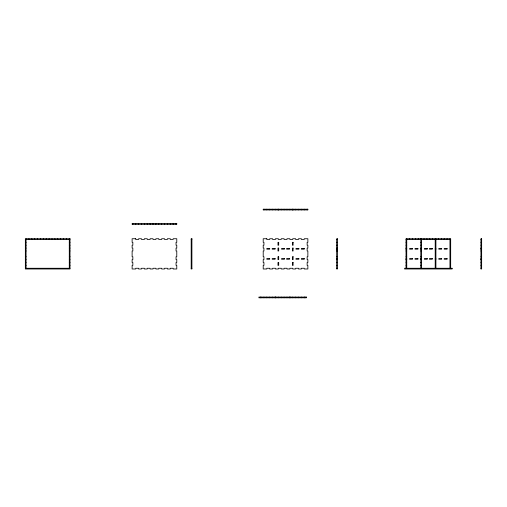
<?xml version="1.0" encoding="UTF-8"?>
<svg xmlns="http://www.w3.org/2000/svg" width="507" height="507" viewBox="0 0 507 507"><rect width="100%" height="100%" fill="white"/><g stroke="black" fill="none" stroke-linecap="round" stroke-linejoin="round"><path stroke-width="0.76" d="M25.35 239.456L70.004 239.456M191.183 239.456L191.906 239.456M336.673 239.456L337.396 239.456M406.025 239.456L450.679 239.456M480.928 239.456L481.65 239.456M25.35 242.333L26.072 242.333M69.288 242.333L70.004 242.333M336.673 242.333L337.396 242.333M406.025 242.333L406.741 242.333M420.791 242.333L421.507 242.333M480.928 242.333L481.65 242.333M25.35 245.217L26.072 245.217M69.288 245.217L70.004 245.217M336.673 245.217L337.396 245.217M406.025 245.217L406.741 245.217M420.791 245.217L421.507 245.217M480.928 245.217L481.65 245.217M25.35 248.1L26.072 248.1M69.288 248.1L70.004 248.1M336.673 248.1L337.396 248.1M406.025 248.1L406.741 248.1M420.791 248.1L421.507 248.1M480.928 248.1L481.65 248.1M336.673 248.455L337.396 248.455M406.025 248.455L406.741 248.455M420.791 248.455L421.507 248.455M435.196 248.455L435.912 248.455M480.928 248.455L481.65 248.455M336.673 249.178L337.396 249.178M406.025 249.178L406.741 249.178M420.791 249.178L421.507 249.178M435.196 249.178L435.912 249.178M480.928 249.178L481.65 249.178M25.35 250.978L26.072 250.978M69.288 250.978L70.004 250.978M336.673 250.978L337.396 250.978M406.025 250.978L406.741 250.978M420.791 250.978L421.507 250.978M480.928 250.978L481.65 250.978M25.35 256.738L26.072 256.738M69.288 256.738L70.004 256.738M336.673 256.738L337.396 256.738M406.025 256.738L406.741 256.738M420.791 256.738L421.507 256.738M480.928 256.738L481.65 256.738M336.673 258.545L337.396 258.545M406.025 258.545L406.741 258.545M420.791 258.545L421.507 258.545M435.196 258.545L435.912 258.545M480.928 258.545L481.65 258.545M336.673 259.261L337.396 259.261M406.025 259.261L406.741 259.261M420.791 259.261L421.507 259.261M435.196 259.261L435.912 259.261M480.928 259.261L481.65 259.261M25.35 259.622L26.072 259.622M69.288 259.622L70.004 259.622M336.673 259.622L337.396 259.622M406.025 259.622L406.741 259.622M420.791 259.622L421.507 259.622M480.928 259.622L481.65 259.622M25.35 262.506L26.072 262.506M69.288 262.506L70.004 262.506M336.673 262.506L337.396 262.506M406.025 262.506L406.741 262.506M420.791 262.506L421.507 262.506M480.928 262.506L481.65 262.506M25.35 265.383L26.072 265.383M69.288 265.383L70.004 265.383M336.673 265.383L337.396 265.383M406.025 265.383L406.741 265.383M420.791 265.383L421.507 265.383M480.928 265.383L481.65 265.383M25.35 268.266L70.004 268.266M191.183 268.266L191.906 268.266M336.673 268.266L337.396 268.266M480.928 268.266L481.65 268.266M450.679 268.266L450.679 238.734L406.025 238.734L406.025 268.266M449.956 238.734L449.956 268.266M447.079 238.734L447.079 239.456M444.195 238.734L444.195 239.456M441.318 238.734L441.318 239.456M438.435 238.734L438.435 239.456M435.912 238.734L435.912 268.266M435.196 238.734L435.196 268.266M432.674 238.734L432.674 239.456M429.79 238.734L429.79 239.456M426.913 238.734L426.913 239.456M424.029 238.734L424.029 239.456M421.507 238.734L421.507 268.266M421.146 238.734L421.146 239.456M420.791 238.734L420.791 268.266M418.269 238.734L418.269 239.456M415.385 238.734L415.385 239.456M412.508 238.734L412.508 239.456M409.624 238.734L409.624 239.456M406.741 238.734L406.741 268.266M307.147 209.201L307.147 209.923M304.986 297.077L304.986 297.799M304.263 209.201L304.263 209.923M304.263 297.077L304.263 297.799M301.38 209.201L301.38 209.923M301.38 297.077L301.38 297.799M298.503 209.201L298.503 209.923M298.503 297.077L298.503 297.799M295.619 209.201L295.619 209.923M295.619 297.077L295.619 297.799M293.103 209.201L293.103 209.923M292.742 209.201L292.742 209.923M292.742 297.077L292.742 297.799M292.381 209.201L292.381 209.923M290.219 297.077L290.219 297.799M289.858 209.201L289.858 209.923M289.858 297.077L289.858 297.799M289.497 297.077L289.497 297.799M286.975 209.201L286.975 209.923M286.975 297.077L286.975 297.799M284.097 209.201L284.097 209.923M284.097 297.077L284.097 297.799M281.214 209.201L281.214 209.923M281.214 297.077L281.214 297.799M278.698 209.201L278.698 209.923M278.337 209.201L278.337 209.923M278.337 297.077L278.337 297.799M277.975 209.201L277.975 209.923M275.814 297.077L275.814 297.799M275.453 209.201L275.453 209.923M275.453 297.077L275.453 297.799M275.092 297.077L275.092 297.799M272.57 209.201L272.57 209.923M272.57 297.077L272.57 297.799M269.692 209.201L269.692 209.923M269.692 297.077L269.692 297.799M266.809 209.201L266.809 209.923M266.809 297.077L266.809 297.799M263.932 209.201L263.932 209.923M263.932 297.077L263.932 297.799M261.048 297.077L261.048 297.799M260.325 297.077L260.325 297.799M176.056 223.606L176.056 224.328M173.179 223.606L173.179 224.328M170.295 223.606L170.295 224.328M167.411 223.606L167.411 224.328M164.534 223.606L164.534 224.328M161.651 223.606L161.651 224.328M158.773 223.606L158.773 224.328M155.89 223.606L155.89 224.328M153.006 223.606L153.006 224.328M150.129 223.606L150.129 224.328M147.245 223.606L147.245 224.328M144.368 223.606L144.368 224.328M141.485 223.606L141.485 224.328M138.601 223.606L138.601 224.328M135.724 223.606L135.724 224.328M132.84 223.606L132.84 224.328M69.288 238.734L69.288 268.266M66.404 238.734L66.404 239.456M63.521 238.734L63.521 239.456M60.644 238.734L60.644 239.456M57.76 238.734L57.76 239.456M54.883 238.734L54.883 239.456M51.999 238.734L51.999 239.456M49.116 238.734L49.116 239.456M46.238 238.734L46.238 239.456M43.355 238.734L43.355 239.456M40.478 238.734L40.478 239.456M37.594 238.734L37.594 239.456M34.71 238.734L34.71 239.456M31.833 238.734L31.833 239.456M28.95 238.734L28.95 239.456M26.072 238.734L26.072 268.266M307.863 209.201L263.209 209.201L263.209 209.923L307.863 209.923L307.863 209.201M176.778 223.606L132.124 223.606L132.124 224.328L176.778 224.328L176.778 223.606M70.004 238.734L25.35 238.734L25.35 268.983L70.004 268.983L70.004 238.734M135.724 238.734L132.124 238.734L132.124 242.333L132.84 242.333L132.84 245.217L132.124 245.217L132.124 248.1L132.84 248.1L132.84 250.978L132.124 250.978L132.124 256.738L132.84 256.738L132.84 259.622L132.124 259.622L132.124 262.506L132.84 262.506L132.84 265.383L132.124 265.383L132.124 268.983L135.724 268.983L135.724 268.266L138.601 268.266L138.601 268.983L141.485 268.983L141.485 268.266L144.368 268.266L144.368 268.983L147.245 268.983L147.245 268.266L150.129 268.266L150.129 268.983L153.006 268.983L153.006 268.266L155.89 268.266L155.89 268.983L158.773 268.983L158.773 268.266L161.651 268.266L161.651 268.983L164.534 268.983L164.534 268.266L167.411 268.266L167.411 268.983L170.295 268.983L170.295 268.266L173.179 268.266L173.179 268.983L176.778 268.983L176.778 265.383L176.056 265.383L176.056 262.506L176.778 262.506L176.778 259.622L176.056 259.622L176.056 256.738L176.778 256.738L176.778 250.978L176.056 250.978L176.056 248.1L176.778 248.1L176.778 245.217L176.056 245.217L176.056 242.333L176.778 242.333L176.778 238.734L173.179 238.734L173.179 239.456L170.295 239.456L170.295 238.734L167.411 238.734L167.411 239.456L164.534 239.456L164.534 238.734L161.651 238.734L161.651 239.456L158.773 239.456L158.773 238.734L155.89 238.734L155.89 239.456L153.006 239.456L153.006 238.734L150.129 238.734L150.129 239.456L147.245 239.456L147.245 238.734L144.368 238.734L144.368 239.456L141.485 239.456L141.485 238.734L138.601 238.734L138.601 239.456L135.724 239.456L135.724 238.734M191.906 238.734L191.183 238.734L191.183 268.983L191.906 268.983L191.906 238.734M266.809 238.734L263.209 238.734L263.209 242.333L263.932 242.333L263.932 245.217L263.209 245.217L263.209 248.1L263.932 248.1L263.932 250.978L263.209 250.978L263.209 256.738L263.932 256.738L263.932 259.622L263.209 259.622L263.209 262.506L263.932 262.506L263.932 265.383L263.209 265.383L263.209 268.983L266.809 268.983L266.809 268.266L269.692 268.266L269.692 268.983L272.57 268.983L272.57 268.266L275.453 268.266L275.453 268.983L278.337 268.983L278.337 268.266L281.214 268.266L281.214 268.983L284.097 268.983L284.097 268.266L286.975 268.266L286.975 268.983L289.858 268.983L289.858 268.266L292.742 268.266L292.742 268.983L295.619 268.983L295.619 268.266L298.503 268.266L298.503 268.983L301.38 268.983L301.38 268.266L304.263 268.266L304.263 268.983L307.863 268.983L307.863 265.383L307.147 265.383L307.147 262.506L307.863 262.506L307.863 259.622L307.147 259.622L307.147 256.738L307.863 256.738L307.863 250.978L307.147 250.978L307.147 248.1L307.863 248.1L307.863 245.217L307.147 245.217L307.147 242.333L307.863 242.333L307.863 238.734L304.263 238.734L304.263 239.456L301.38 239.456L301.38 238.734L298.503 238.734L298.503 239.456L295.619 239.456L295.619 238.734L292.742 238.734L292.742 239.456L289.858 239.456L289.858 238.734L286.975 238.734L286.975 239.456L284.097 239.456L284.097 238.734L281.214 238.734L281.214 239.456L278.337 239.456L278.337 238.734L275.453 238.734L275.453 239.456L272.57 239.456L272.57 238.734L269.692 238.734L269.692 239.456L266.809 239.456L266.809 238.734M337.396 238.734L336.673 238.734L336.673 268.983L337.396 268.983L337.396 238.734M481.65 238.734L480.928 238.734L480.928 268.983L481.65 268.983L481.65 238.734M278.698 242.333L277.975 242.333L277.975 245.217L278.698 245.217L278.698 242.333M293.103 242.333L292.381 242.333L292.381 245.217L293.103 245.217L293.103 242.333M278.698 248.1L277.975 248.1L277.975 250.978L278.698 250.978L278.698 248.1M293.103 248.1L292.381 248.1L292.381 250.978L293.103 250.978L293.103 248.1M269.692 248.455L266.809 248.455L266.809 249.178L269.692 249.178L269.692 248.455M275.092 248.455L272.215 248.455L272.215 249.178L275.092 249.178L275.092 248.455M284.459 248.455L281.575 248.455L281.575 249.178L284.459 249.178L284.459 248.455M289.497 248.455L286.62 248.455L286.62 249.178L289.497 249.178L289.497 248.455M298.864 248.455L295.98 248.455L295.98 249.178L298.864 249.178L298.864 248.455M304.263 248.455L301.38 248.455L301.38 249.178L304.263 249.178L304.263 248.455M412.508 248.455L409.624 248.455L409.624 249.178L412.508 249.178L412.508 248.455M417.907 248.455L415.024 248.455L415.024 249.178L417.907 249.178L417.907 248.455M427.268 248.455L424.391 248.455L424.391 249.178L427.268 249.178L427.268 248.455M432.313 248.455L429.429 248.455L429.429 249.178L432.313 249.178L432.313 248.455M441.673 248.455L438.796 248.455L438.796 249.178L441.673 249.178L441.673 248.455M447.079 248.455L444.195 248.455L444.195 249.178L447.079 249.178L447.079 248.455M278.698 256.738L277.975 256.738L277.975 259.622L278.698 259.622L278.698 256.738M293.103 256.738L292.381 256.738L292.381 259.622L293.103 259.622L293.103 256.738M269.692 258.545L266.809 258.545L266.809 259.261L269.692 259.261L269.692 258.545M275.092 258.545L272.215 258.545L272.215 259.261L275.092 259.261L275.092 258.545M284.459 258.545L281.575 258.545L281.575 259.261L284.459 259.261L284.459 258.545M289.497 258.545L286.62 258.545L286.62 259.261L289.497 259.261L289.497 258.545M298.864 258.545L295.98 258.545L295.98 259.261L298.864 259.261L298.864 258.545M304.263 258.545L301.38 258.545L301.38 259.261L304.263 259.261L304.263 258.545M412.508 258.545L409.624 258.545L409.624 259.261L412.508 259.261L412.508 258.545M417.907 258.545L415.024 258.545L415.024 259.261L417.907 259.261L417.907 258.545M427.268 258.545L424.391 258.545L424.391 259.261L427.268 259.261L427.268 258.545M432.313 258.545L429.429 258.545L429.429 259.261L432.313 259.261L432.313 258.545M441.673 258.545L438.796 258.545L438.796 259.261L441.673 259.261L441.673 258.545M447.079 258.545L444.195 258.545L444.195 259.261L447.079 259.261L447.079 258.545M278.698 262.506L277.975 262.506L277.975 265.383L278.698 265.383L278.698 262.506M293.103 262.506L292.381 262.506L292.381 265.383L293.103 265.383L293.103 262.506M452.117 268.266L404.58 268.266L404.58 268.983L452.117 268.983L452.117 268.266M306.424 297.077L258.887 297.077L258.887 297.799L306.424 297.799L306.424 297.077"/></g></svg>
